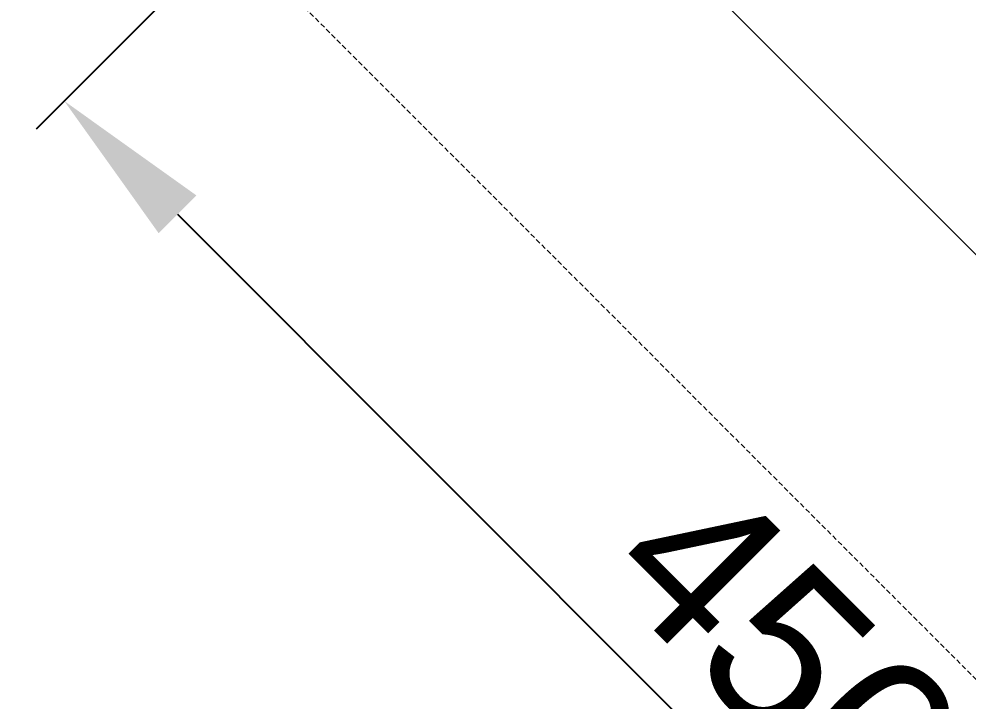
# Model space of a CAD drawing. Header units: millimetres. Extents: x -111 to 4919, y -143 to 3304.
# Drawn here: x -9.4 to 227.8, y 1378 to 1548.3 of the extents above; entities that cross this region are included whole.
import ezdxf

# ---------------------------------------------------------------- set-up
doc = ezdxf.new("R2010")
doc.units = ezdxf.units.MM
doc.linetypes.add('HIDDEN', pattern=[1.905, 1.27, -0.635])
for name, color, linetype, lineweight in [('ZANO_R', 7, 'Continuous', 0), ('ZANO_R_przerywana', 7, 'HIDDEN', 0), ('ZANO_W', 1, 'Continuous', 0)]:
    doc.layers.add(name, color=color, linetype=linetype, lineweight=lineweight)
doc.styles.add('Arial', font='arial.ttf')
doc.styles.get("Standard").update_dxf_attribs({"font": 'ARIALUNI.TTF'})
doc.dimstyles.new('pl i ang', dxfattribs={"dimtxt": 50, "dimasz": 50, "dimexe": 1.25, "dimexo": 0.625, "dimgap": 10, "dimtad": 1, "dimtoh": 1, "dimtxsty": 'Standard', "dimcen": 2.5, "dimclrd": 1, "dimclre": 1, "dimclrt": 1, "dimadec": 0, "dimazin": 0, "dimtfac": 1, "dimtmove": 0, "dimatfit": 3, "dimfxl": 1, "dimarcsym": 1})

# ---------------------------------------------------------------- blocks, each defined once
blk = doc.blocks.new('*D477')
at = {"layer": 'ZANO_W', "color": 1, "lineweight": -2}
for p, q in [((96.63, 1622.6), (-5.18, 1520.79)), ((30.17, 1499.58), (291.8, 1237.95)), ((414.83, 1304.4), (313.02, 1202.59))]:
    blk.add_line(p, q, dxfattribs=at)
at = {"layer": 'ZANO_W', "color": 1}
for points in [[(34.89, 1504.29), (25.46, 1494.86), (1.89, 1527.86)], [(287.09, 1233.23), (296.52, 1242.66), (320.09, 1209.66)]]:
    blk.add_solid(points, dxfattribs=at)
at = {"layer": 'ZANO_W', "color": 1, "insert": (182.5, 1390.28), "char_height": 40, "attachment_point": 5, "rotation": 315, "style": 'Arial'}
blk.add_mtext('450', dxfattribs=at)

msp = doc.modelspace()

# ---------------------------------------------------------------- linework, layer by layer
at = {"layer": 'ZANO_R'}
msp.add_line((103.7, 1615.53), (407.76, 1311.47), dxfattribs=at)
at = {"layer": 'ZANO_R_przerywana'}
msp.add_line((-9.44, 1622.6), (414.83, 1198.34), dxfattribs=at)
msp.add_line((-9.44, 1622.6), (414.83, 1198.34), dxfattribs=at)

# ---------------------------------------------------------------- dimensions: what is measured, and where the dimension line sits
at = {"layer": 'ZANO_W'}
dim = msp.add_aligned_dim(p1=(103.7, 1629.67), p2=(421.9, 1311.47), distance=-143.98, dimstyle='pl i ang', override={"dimtxt": 40, "dimasz": 40, "dimexe": 10, "dimexo": 10, "dimtoh": 0, "dimdec": 0, "dimtxsty": 'Arial', "dimtdec": 0, "dimtmove": 1}, dxfattribs=at)
dim.commit()
dim.dimension.update_dxf_attribs({"geometry": '*D477', "text_midpoint": (182.5, 1390.28)})

doc.saveas('drawing.dxf')
